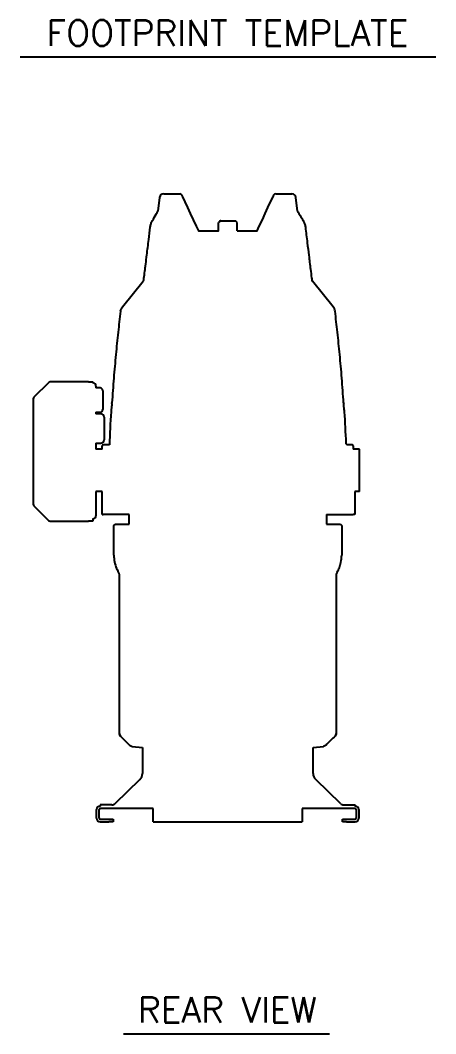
# Model space of a CAD drawing. Extents: x 17.3 to 113.1, y 4.8 to 84.5.
# Drawn here: x 100.87 to 113.12, y 54.68 to 84.54 of the extents above; entities that cross this region are included whole.
import ezdxf
from ezdxf.enums import TextEntityAlignment as Align

# ---------------------------------------------------------------- set-up
doc = ezdxf.new("R2010")
doc.units = 0
doc.header["$MEASUREMENT"] = 0
doc.layers.add('OBJECT', color=7, linetype='CONTINUOUS')
doc.styles.get("Standard").update_dxf_attribs({"font": 'SIMPLEX'})

msp = doc.modelspace()

# ---------------------------------------------------------------- linework, layer by layer
at = {"layer": 'OBJECT', "color": 1}
for p, q in [((100.87, 83.461), (113.121, 83.461)), ((103.914, 54.682), (109.986, 54.682))]:
    msp.add_line(p, q, dxfattribs=at)
at = {"layer": 'OBJECT'}
for p, q in [((105.099, 79.43), (105.577, 79.43)), ((108.403, 79.43), (108.881, 79.43)), ((104.98, 79.325), (104.93, 78.92)), ((109.049, 78.92), (109, 79.325)), ((106.765, 78.63), (106.715, 78.58)), ((106.782, 78.63), (106.765, 78.63)), ((106.765, 78.63), (106.765, 78.63)), ((106.782, 78.63), (107.215, 78.63)), ((107.265, 78.58), (107.215, 78.63)), ((107.265, 78.342), (107.265, 78.58)), ((103.881, 76.097), (104.497, 76.852)), ((104.512, 76.887), (104.497, 76.852)), ((109.468, 76.887), (109.483, 76.852)), ((110.098, 76.097), (109.483, 76.852)), ((103.827, 75.969), (103.827, 75.969)), ((103.881, 76.097), (103.881, 76.097)), ((110.099, 76.097), (110.098, 76.097)), ((101.7, 73.864), (101.272, 73.437)), ((102.887, 73.885), (101.749, 73.885)), ((102.887, 73.885), (103.012, 73.885)), ((103.012, 73.885), (103.012, 73.855)), ((103.102, 73.765), (103.102, 73.708)), ((103.222, 73.708), (103.102, 73.708)), ((103.302, 73.628), (103.302, 73.51)), ((103.302, 73.51), (103.302, 73.195)), ((101.252, 73.388), (101.252, 70.282)), ((103.302, 73.195), (103.302, 73.073)), ((103.572, 73.25), (103.573, 73.269)), ((110.406, 73.269), (110.408, 73.25)), ((103.102, 72.993), (103.222, 72.993)), ((103.102, 72.993), (103.102, 72.945)), ((103.246, 72.945), (103.102, 72.945)), ((103.342, 72.849), (103.342, 72.709)), ((103.342, 72.709), (103.342, 72.331)), ((103.342, 72.331), (103.342, 72.183)), ((103.102, 72.087), (103.246, 72.087)), ((103.102, 72.087), (103.102, 71.905)), ((103.497, 72.034), (103.319, 72.031)), ((110.66, 72.031), (110.532, 72.033)), ((110.69, 72.001), (110.69, 71.905)), ((103.102, 71.963), (103.102, 71.963)), ((103.102, 71.963), (103.102, 71.905)), ((103.29, 71.905), (103.102, 71.905)), ((110.878, 71.905), (110.69, 71.905)), ((110.878, 70.655), (110.878, 71.905)), ((103.102, 70.655), (103.102, 69.945)), ((103.29, 70.655), (103.102, 70.655)), ((103.29, 69.98), (103.29, 70.655)), ((110.878, 70.655), (110.738, 70.655)), ((110.738, 70.655), (110.738, 69.98)), ((101.272, 70.233), (101.7, 69.805)), ((103.29, 69.98), (103.319, 69.98)), ((104.08, 69.98), (103.319, 69.98)), ((104.08, 69.694), (104.08, 69.98)), ((109.9, 69.98), (110.69, 69.98)), ((109.9, 69.98), (109.9, 69.694)), ((110.738, 69.98), (110.69, 69.98)), ((101.749, 69.785), (102.887, 69.785)), ((103.012, 69.785), (102.887, 69.785)), ((103.012, 69.855), (103.012, 69.785)), ((103.63, 68.786), (103.63, 69.632)), ((103.689, 69.694), (104.08, 69.694)), ((109.9, 69.694), (110.291, 69.694)), ((110.35, 69.632), (110.35, 68.786)), ((103.787, 68.246), (103.764, 68.286)), ((103.795, 63.532), (103.795, 68.215)), ((110.185, 68.215), (110.185, 63.532)), ((110.216, 68.286), (110.193, 68.246)), ((104.095, 63.18), (104.088, 63.186)), ((104.172, 63.144), (104.474, 63.117)), ((104.474, 63.117), (104.474, 62.35)), ((109.506, 63.117), (109.807, 63.144)), ((109.506, 62.35), (109.506, 63.117)), ((109.891, 63.186), (109.807, 63.144)), ((104.397, 62.17), (103.662, 61.46)), ((110.318, 61.46), (109.582, 62.17)), ((103.122, 61.033), (103.122, 61.284)), ((103.197, 61.033), (103.197, 61.284)), ((104.787, 61.314), (103.227, 61.314)), ((103.23, 61.424), (103.23, 61.388)), ((103.575, 61.424), (103.23, 61.424)), ((104.787, 60.929), (104.787, 61.314)), ((110.747, 61.314), (109.187, 61.314)), ((109.187, 61.314), (109.187, 60.929)), ((110.405, 61.424), (110.75, 61.424)), ((110.75, 61.388), (110.75, 61.424)), ((110.777, 61.284), (110.777, 61.033)), ((110.852, 61.284), (110.852, 61.033)), ((103.227, 61.003), (103.482, 61.003)), ((103.227, 60.929), (103.482, 60.929)), ((103.482, 61.003), (103.607, 61.003)), ((103.607, 60.929), (103.482, 60.929)), ((103.607, 61.003), (103.607, 60.929)), ((104.787, 60.929), (105.506, 60.929)), ((105.506, 60.929), (106.549, 60.929)), ((106.552, 60.928), (106.677, 60.928)), ((106.677, 60.928), (107.302, 60.928)), ((107.302, 60.928), (107.427, 60.928)), ((107.431, 60.929), (108.467, 60.929)), ((108.467, 60.929), (109.187, 60.929)), ((110.367, 60.929), (110.367, 61.003)), ((110.367, 61.003), (110.492, 61.003)), ((110.492, 60.929), (110.367, 60.929)), ((110.492, 61.003), (110.747, 61.003)), ((110.492, 60.929), (110.747, 60.929))]:
    msp.add_line(p, q, dxfattribs=at)
at = {"layer": 'OBJECT', "flags": 128}
for points in [[(105.656, 79.343), (105.727, 79.188), (105.804, 79.024), (105.885, 78.85), (105.971, 78.666), (106.061, 78.474), (106.122, 78.342), (106.715, 78.342), (106.715, 78.58)], [(107.265, 78.342), (107.857, 78.342), (107.919, 78.474), (108.009, 78.666), (108.094, 78.85), (108.175, 79.024), (108.252, 79.188), (108.324, 79.343)], [(103.827, 75.969), (103.827, 75.969), (103.827, 75.969)], [(103.881, 76.097), (103.881, 76.097), (103.881, 76.097)], [(110.098, 76.097), (110.098, 76.097), (110.099, 76.097)], [(103.572, 73.25), (103.572, 73.251), (103.572, 73.251)], [(103.574, 73.269), (103.573, 73.269), (103.573, 73.269)], [(110.406, 73.269), (110.406, 73.269), (110.406, 73.269)], [(110.407, 73.251), (110.407, 73.251), (110.408, 73.25)], [(103.889, 63.386), (103.858, 63.417), (103.839, 63.436), (103.831, 63.443)], [(104.088, 63.186), (103.912, 63.363), (103.889, 63.386)], [(110.09, 63.386), (109.914, 63.209), (109.891, 63.186)], [(110.148, 63.443), (110.141, 63.436), (110.122, 63.417), (110.09, 63.386)]]:
    msp.add_lwpolyline(points, dxfattribs=at)
at = {"layer": 'OBJECT'}
for centre, radius, start, end in [((105.099, 79.31), 0.12, 90, 173), ((105.577, 79.37), 0.06, 25, 90), ((108.403, 79.37), 0.06, 90, 155), ((108.881, 79.31), 0.12, 7, 90), ((101.749, 73.815), 0.07, 90, 135), ((103.012, 73.765), 0.09, 0, 90), ((103.222, 73.628), 0.08, 0, 90), ((101.322, 73.388), 0.07, 135, 180), ((103.222, 73.073), 0.08, 270, 0), ((103.246, 72.849), 0.096, 0, 90), ((154.116, 69.98), 50.66, 176.5747, 177.6767), ((59.864, 69.98), 50.66, 2.3792, 3.4253), ((103.246, 72.183), 0.096, 270, 0), ((103.32, 72.001), 0.03, 91, 180), ((110.66, 72.001), 0.03, 0, 89), ((101.322, 70.282), 0.07, 180, 225), ((103.012, 69.945), 0.09, 270, 0), ((101.749, 69.855), 0.07, 225, 270), ((104.224, 62.35), 0.25, 314.0077, 0), ((109.756, 62.35), 0.25, 180, 225.9923), ((103.227, 61.284), 0.105, 90, 180), ((103.227, 61.284), 0.03, 90, 180), ((103.575, 61.549), 0.125, 270, 314.0077), ((110.405, 61.549), 0.125, 225.9923, 270), ((110.747, 61.284), 0.03, 0, 90), ((110.747, 61.284), 0.105, 0, 88.2652), ((103.227, 61.033), 0.105, 180, 270), ((103.227, 61.033), 0.03, 180, 270), ((110.747, 61.033), 0.105, 270, 0), ((110.747, 61.033), 0.03, 270, 0)]:
    msp.add_arc(centre, radius, start, end, dxfattribs=at)
for points, knots in [([(105.631, 79.395), (105.632, 79.394), (105.633, 79.391), (105.642, 79.372), (105.651, 79.352), (105.656, 79.343)], [0, 0, 0, 0, 0.351631, 0.714779, 1, 1, 1, 1]), ([(108.324, 79.343), (108.328, 79.35), (108.336, 79.368), (108.345, 79.387), (108.348, 79.395), (108.349, 79.395), (108.349, 79.395)], [0, 0, 0, 0, 0.230481, 0.56858, 0.916913, 1, 1, 1, 1]), ([(104.767, 78.638), (104.804, 78.701), (104.858, 78.795), (104.912, 78.889), (104.93, 78.92)], [0, 0, 0, 0, 0.5600031, 0.8326974, 0.8326974, 0.8326974, 0.8326974]), ([(109.049, 78.92), (109.075, 78.876), (109.129, 78.782), (109.184, 78.687), (109.213, 78.638)], [0.1673042, 0.1673042, 0.1673042, 0.1673042, 0.5600144, 1, 1, 1, 1]), ([(104.704, 78.448), (104.71, 78.482), (104.721, 78.548), (104.752, 78.608), (104.767, 78.638)], [0, 0, 0, 0, 0.499957, 1, 1, 1, 1]), ([(106.765, 78.63), (106.765, 78.63), (106.749, 78.613), (106.732, 78.596), (106.716, 78.58)], [0, 0, 0, 0, 0.013758, 1, 1, 1, 1]), ([(109.213, 78.638), (109.228, 78.608), (109.258, 78.548), (109.27, 78.482), (109.276, 78.448)], [0, 0, 0, 0, 0.500043, 1, 1, 1, 1]), ([(104.602, 77.619), (104.621, 77.774), (104.655, 78.05), (104.689, 78.327), (104.704, 78.448)], [0, 0, 0, 0, 0.560058, 1, 1, 1, 1]), ([(109.276, 78.448), (109.295, 78.294), (109.329, 78.017), (109.363, 77.741), (109.378, 77.619)], [0, 0, 0, 0, 0.5599417, 1, 1, 1, 1]), ([(104.512, 76.887), (104.512, 76.887), (104.529, 77.025), (104.556, 77.247), (104.586, 77.49), (104.599, 77.597), (104.602, 77.618), (104.602, 77.619)], [0, 0, 0, 0, 0.002275, 0.563506, 0.91051, 0.997261, 1, 1, 1, 1]), ([(109.378, 77.619), (109.378, 77.618), (109.395, 77.481), (109.422, 77.258), (109.452, 77.016), (109.465, 76.909), (109.467, 76.887), (109.468, 76.887)], [0, 0, 0, 0, 0.002739, 0.563971, 0.910975, 0.997725, 1, 1, 1, 1]), ([(103.827, 75.969), (103.802, 75.763), (103.752, 75.338), (103.686, 74.682), (103.624, 73.988), (103.591, 73.513), (103.573, 73.269)], [0, 0, 0, 0, 0.22962, 0.472827, 0.72962, 1, 1, 1, 1]), ([(103.827, 75.969), (103.831, 75.992), (103.84, 76.038), (103.867, 76.077), (103.881, 76.097)], [0, 0, 0, 0, 0.488529, 1, 1, 1, 1]), ([(110.152, 75.969), (110.148, 75.992), (110.139, 76.039), (110.112, 76.077), (110.098, 76.097)], [0, 0, 0, 0, 0.496594, 1, 1, 1, 1]), ([(110.406, 73.269), (110.389, 73.513), (110.355, 73.988), (110.293, 74.682), (110.227, 75.338), (110.177, 75.763), (110.153, 75.969)], [0, 0, 0, 0, 0.27038, 0.527173, 0.77038, 1, 1, 1, 1]), ([(103.572, 73.25), (103.569, 73.217), (103.564, 73.152), (103.555, 73.072), (103.548, 73.017), (103.547, 73.01), (103.546, 73.007)], [0, 0, 0, 0, 0.250566, 0.500351, 0.750175, 1, 1, 1, 1]), ([(110.433, 73.007), (110.433, 73.01), (110.432, 73.017), (110.425, 73.072), (110.415, 73.152), (110.41, 73.217), (110.408, 73.25)], [0, 0, 0, 0, 0.24993, 0.499886, 0.749919, 1, 1, 1, 1]), ([(110.433, 73.007), (110.433, 73.009), (110.433, 73.012), (110.432, 73.014), (110.432, 73.014)], [0, 0, 0, 0, 0.942991, 1, 1, 1, 1]), ([(103.29, 71.905), (103.29, 71.909), (103.29, 71.933), (103.29, 71.964), (103.29, 71.995), (103.29, 71.999), (103.29, 72.001)], [0, 0, 0, 0, 0.053742, 0.36211, 0.67887, 1, 1, 1, 1]), ([(110.532, 72.033), (110.525, 72.034), (110.512, 72.035), (110.495, 72.047), (110.483, 72.064), (110.481, 72.077), (110.48, 72.083)], [0, 0, 0, 0, 0.240853, 0.499999, 0.759144, 1, 1, 1, 1]), ([(103.29, 70.606), (103.29, 70.611), (103.29, 70.621), (103.29, 70.636), (103.29, 70.649), (103.29, 70.655), (103.29, 70.658)], [0, 0, 0, 0, 0.2499898, 0.4998146, 0.7501668, 1, 1, 1, 1]), ([(103.63, 69.632), (103.631, 69.639), (103.632, 69.653), (103.643, 69.672), (103.658, 69.686), (103.675, 69.693), (103.685, 69.694), (103.689, 69.694)], [0, 0, 0, 0, 0.222089, 0.444177, 0.666267, 0.888362, 1, 1, 1, 1]), ([(110.291, 69.694), (110.298, 69.693), (110.312, 69.691), (110.33, 69.68), (110.343, 69.663), (110.349, 69.646), (110.35, 69.636), (110.35, 69.632)], [0, 0, 0, 0, 0.222099, 0.444197, 0.666294, 0.888387, 1, 1, 1, 1]), ([(103.63, 68.786), (103.634, 68.72), (103.642, 68.585), (103.695, 68.416), (103.746, 68.32), (103.764, 68.286)], [0, 0, 0, 0, 0.375049, 0.776984, 1, 1, 1, 1]), ([(110.216, 68.286), (110.239, 68.33), (110.286, 68.42), (110.337, 68.588), (110.345, 68.713), (110.35, 68.786)], [0, 0, 0, 0, 0.287513, 0.581796, 1, 1, 1, 1]), ([(103.795, 68.215), (103.794, 68.222), (103.793, 68.233), (103.788, 68.243), (103.787, 68.246)], [0, 0, 0, 0, 0.643567, 1, 1, 1, 1]), ([(110.193, 68.246), (110.19, 68.24), (110.185, 68.23), (110.185, 68.219), (110.185, 68.215)], [0, 0, 0, 0, 0.643557, 1, 1, 1, 1]), ([(103.831, 63.443), (103.821, 63.456), (103.802, 63.48), (103.795, 63.513), (103.795, 63.529), (103.795, 63.532)], [0, 0, 0, 0, 0.499398, 0.929182, 1, 1, 1, 1]), ([(103.795, 63.532), (103.797, 63.515), (103.8, 63.485), (103.819, 63.457), (103.83, 63.445), (103.831, 63.443)], [0, 0, 0, 0, 0.499395, 0.929163, 1, 1, 1, 1]), ([(110.185, 63.532), (110.183, 63.515), (110.179, 63.485), (110.161, 63.457), (110.15, 63.445), (110.148, 63.443)], [0, 0, 0, 0, 0.499395, 0.929163, 1, 1, 1, 1]), ([(110.148, 63.443), (110.158, 63.456), (110.177, 63.48), (110.184, 63.513), (110.185, 63.529), (110.185, 63.532)], [0, 0, 0, 0, 0.499398, 0.929182, 1, 1, 1, 1]), ([(104.172, 63.144), (104.158, 63.146), (104.129, 63.152), (104.106, 63.171), (104.095, 63.18)], [0, 0, 0, 0, 0.5, 1, 1, 1, 1])]:
    msp.add_open_spline(points, degree=3, knots=knots, dxfattribs=at)

# ---------------------------------------------------------------- texts
at = {"layer": 'OBJECT', "color": 1}
for s, p in [('FOOTPRINT TEMPLATE', (106.979, 83.792)), ('REAR VIEW', (106.973, 55.013))]:
    msp.add_text(s, height=0.75, dxfattribs=at).set_placement(p, align=Align.CENTER)

doc.saveas('drawing.dxf')
